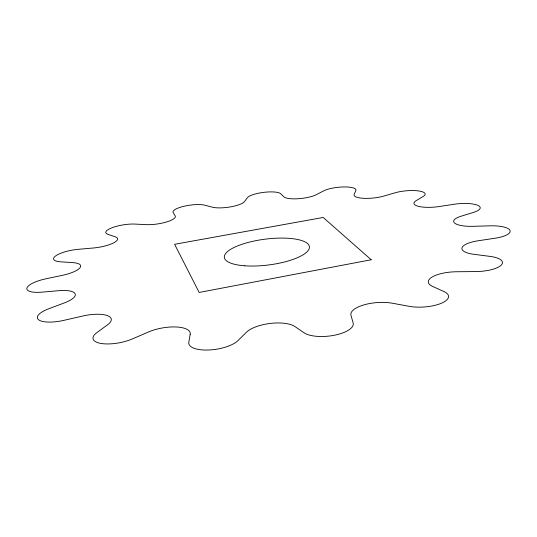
<?xml version="1.0" encoding="UTF-8"?>
<svg xmlns="http://www.w3.org/2000/svg" width="537" height="537" viewBox="0 0 537 537"><rect width="100%" height="100%" fill="white"/><g stroke="black" fill="none" stroke-linecap="round" stroke-linejoin="round"><path stroke-width="0.81" d="M190.192 334.256L188.816 342.264A26.024 9.841 -8.7 0 0 208.269 350.023A26.024 9.841 -8.7 0 0 238.025 340.565L246.47 332.208A26.877 10.23 -7.4 0 1 270.386 323.422A26.877 10.23 -7.4 0 1 294.9 326.516L304.096 332.799A26.065 9.894 -6 0 0 334.585 335.202A26.065 9.894 -6 0 0 353.145 322.938L350.976 315.32A26.494 9.787 -4.8 0 1 363.797 304.922A26.494 9.787 -4.8 0 1 392.279 303.21L409.174 306.325A25.279 9.028 -3.9 0 0 441.307 303.277A25.279 9.028 -3.9 0 0 443.992 291.578L432.627 286.436A25.293 8.632 -3.4 0 1 432.003 277.099A25.293 8.632 -3.4 0 1 456.685 271.749L475.95 271.568A23.749 7.733 -3.1 0 0 501.343 264.996A23.749 7.733 -3.1 0 0 490.046 256.391L473.701 254.283A23.487 7.296 -3.1 0 1 462.035 247.765A23.487 7.296 -3.1 0 1 478.145 240.771L495.188 238.206A21.822 6.484 -3.3 0 0 509.996 230.48A21.822 6.484 -3.3 0 0 490.053 225.829L472.949 226.319A21.514 6.155 -3.6 0 1 454.671 223.11A21.514 6.155 -3.6 0 1 461.068 216.223L473.433 212.417A19.963 5.511 -4 0 0 477.648 205.275A19.963 5.511 -4 0 0 454.275 204.241L439.232 206.537A19.788 5.323 -4.5 0 1 418.417 206.336A19.788 5.323 -4.5 0 1 416.148 200.65L423.102 196.522A18.48 4.846 -5 0 0 418.437 190.917A18.48 4.846 -5 0 0 395.292 192.743L383.754 196.092A18.547 4.786 -5.5 0 1 363.361 198.301A18.547 4.786 -5.5 0 1 354.158 194.381L355.856 190.561A17.546 4.464 -6 0 0 344.251 186.936A17.546 4.464 -6 0 0 323.643 190.877L316.286 194.689A17.896 4.524 -6.6 0 1 298.31 198.717A17.896 4.524 -6.6 0 1 283.892 196.831L280.723 193.743A17.211 4.33 -7.1 0 0 263.875 192.347A17.211 4.33 -7.1 0 0 247.356 197.764L244.543 201.57A17.862 4.511 -7.7 0 1 230.521 206.879A17.862 4.511 -7.7 0 1 212.424 207.195L204.812 205.194A17.479 4.437 -8.2 0 0 184.191 206.228A17.479 4.437 -8.2 0 0 173.156 212.558L175.196 215.914A18.446 4.746 -8.8 0 1 166.571 221.962A18.446 4.746 -8.8 0 1 146.379 224.634L134.774 224.077A18.352 4.793 -9.3 0 0 112.011 227.762A18.352 4.793 -9.3 0 0 108.004 234.374L115.193 236.777A19.627 5.249 -9.8 0 1 113.535 242.899A19.627 5.249 -9.8 0 1 93.277 248.007L78.415 249.296A19.782 5.424 -10.3 0 0 55.814 255.807A19.782 5.424 -10.3 0 0 60.6 261.814L72.978 262.64A21.312 6.048 -10.7 0 1 79.865 267.889A21.312 6.048 -10.7 0 1 62.42 275.32L45.786 278.837A21.614 6.363 -11.1 0 0 26.924 288.047A21.614 6.363 -11.1 0 0 42.014 292.148L58.788 290.685A23.279 7.162 -11.2 0 1 75.113 293.779A23.279 7.162 -11.2 0 1 64.42 302.888L48.766 308.755A23.554 7.585 -11.4 0 0 38.657 319.804A23.554 7.585 -11.4 0 0 63.916 320.341L82.658 316.038A25.125 8.485 -11.1 0 1 107.212 315.548A25.125 8.485 -11.1 0 1 107.514 324.851L96.942 332.537A25.152 8.901 -10.7 0 0 100.708 343.398A25.152 8.901 -10.7 0 0 132.337 338.934L148.541 331.953A26.407 9.686 -9.8 0 1 176.613 326.999A26.407 9.686 -9.8 0 1 190.192 334.256M371.208 259.754L199.16 292.45L174.606 244.295L323.18 217.458L371.208 259.754M244.845 265.808A42.859 13.016 -7.2 0 0 309.413 247.456A42.859 13.016 -7.2 0 0 246.355 242.932A42.859 13.016 -7.2 0 0 244.845 265.808"/></g></svg>
